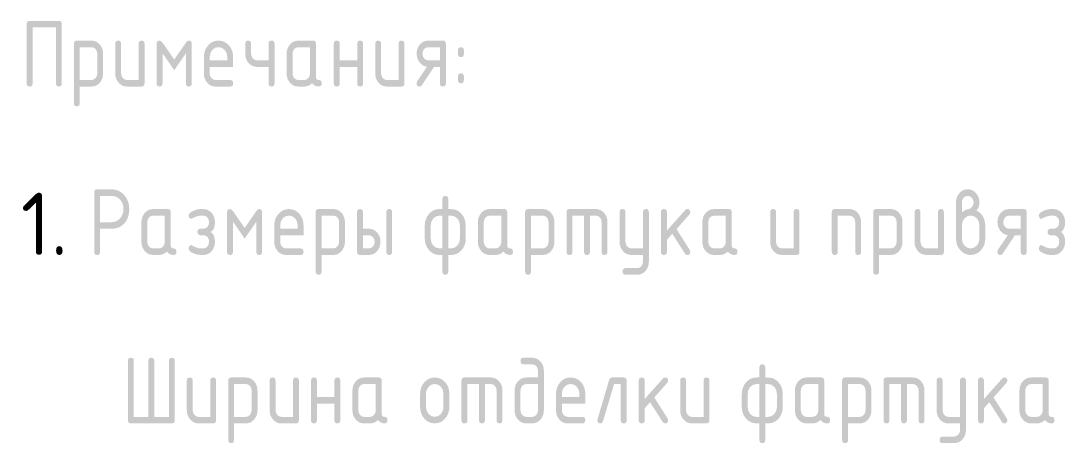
# Model space of a CAD drawing. Header units: millimetres. Extents: x -546 to 1681, y -650 to 1730.
# Drawn here: x 999.11 to 1047.25, y 217.72 to 237.19 of the extents above; entities that cross this region are included whole.
import ezdxf

# ---------------------------------------------------------------- set-up
doc = ezdxf.new("R2010")
doc.units = ezdxf.units.MM

msp = doc.modelspace()

# ---------------------------------------------------------------- hatches: boundary and pattern name
h = msp.add_hatch(color=7)
h.dxf.hatch_style = 2
h.paths.add_polyline_path([(999.515, 237.189), (1000.864, 237.189), (1000.921, 237.179), (1000.963, 237.151), (1000.987, 237.103), (1000.996, 237.037), (1000.996, 234.31), (1000.987, 234.244), (1000.963, 234.198), (1000.921, 234.171), (1000.864, 234.162), (1000.805, 234.171), (1000.762, 234.198), (1000.737, 234.244), (1000.728, 234.31), (1000.728, 236.884), (999.65, 236.884), (999.65, 234.31), (999.642, 234.244), (999.616, 234.198), (999.574, 234.171), (999.515, 234.162), (999.455, 234.171), (999.412, 234.198), (999.387, 234.244), (999.378, 234.31), (999.378, 237.037), (999.387, 237.103), (999.412, 237.151), (999.455, 237.179)])
h = msp.add_hatch(color=7)
h.paths.add_polyline_path([(1001.554, 236.13), (1001.563, 236.195), (1001.588, 236.241), (1001.631, 236.269), (1001.69, 236.279), (1002.365, 236.279), (1002.474, 236.268), (1002.574, 236.235), (1002.665, 236.18), (1002.746, 236.105), (1002.815, 236.011), (1002.865, 235.908), (1002.894, 235.796), (1002.904, 235.673), (1002.904, 234.767), (1002.894, 234.645), (1002.865, 234.532), (1002.815, 234.429), (1002.746, 234.336), (1002.665, 234.259), (1002.574, 234.204), (1002.474, 234.172), (1002.365, 234.162), (1001.826, 234.162), (1001.826, 233.4), (1001.818, 233.336), (1001.792, 233.289), (1001.75, 233.261), (1001.69, 233.252), (1001.631, 233.261), (1001.588, 233.289), (1001.563, 233.336), (1001.554, 233.4)])
h.paths.add_polyline_path([(1001.826, 235.974), (1001.826, 234.462), (1002.365, 234.462), (1002.468, 234.485), (1002.553, 234.552), (1002.613, 234.65), (1002.633, 234.767), (1002.633, 235.673), (1002.614, 235.791), (1002.557, 235.889), (1002.47, 235.954), (1002.365, 235.974)])
h = msp.add_hatch(color=7)
h.dxf.hatch_style = 2
h.paths.add_polyline_path([(1004.812, 236.13), (1004.812, 234.31), (1004.804, 234.244), (1004.778, 234.198), (1004.736, 234.171), (1004.676, 234.162), (1004.002, 234.162), (1003.893, 234.172), (1003.793, 234.204), (1003.702, 234.259), (1003.621, 234.336), (1003.552, 234.429), (1003.502, 234.531), (1003.472, 234.643), (1003.462, 234.767), (1003.462, 236.13), (1003.471, 236.195), (1003.496, 236.241), (1003.539, 236.269), (1003.598, 236.279), (1003.658, 236.269), (1003.7, 236.241), (1003.726, 236.195), (1003.734, 236.13), (1003.734, 234.767), (1003.754, 234.652), (1003.813, 234.552), (1003.9, 234.485), (1004.002, 234.462), (1004.541, 234.462), (1004.541, 236.13), (1004.549, 236.195), (1004.575, 236.241), (1004.617, 236.269), (1004.676, 236.279), (1004.736, 236.269), (1004.778, 236.241), (1004.804, 236.195)])
h = msp.add_hatch(color=7)
h.dxf.hatch_style = 2
h.paths.add_polyline_path([(1006.181, 234.916), (1005.642, 235.694), (1005.642, 234.31), (1005.634, 234.244), (1005.608, 234.198), (1005.566, 234.171), (1005.506, 234.162), (1005.447, 234.171), (1005.404, 234.198), (1005.379, 234.244), (1005.37, 234.31), (1005.37, 236.13), (1005.379, 236.195), (1005.404, 236.241), (1005.447, 236.269), (1005.506, 236.279), (1005.574, 236.256), (1005.642, 236.186), (1006.181, 235.407), (1006.72, 236.186), (1006.788, 236.256), (1006.856, 236.279), (1006.913, 236.269), (1006.954, 236.241), (1006.979, 236.195), (1006.988, 236.13), (1006.988, 234.31), (1006.979, 234.244), (1006.954, 234.198), (1006.913, 234.171), (1006.856, 234.162), (1006.796, 234.171), (1006.754, 234.198), (1006.729, 234.244), (1006.72, 234.31), (1006.72, 235.694)])
h = msp.add_hatch(color=7)
h.paths.add_polyline_path([(1008.221, 235.978), (1008.065, 235.946), (1007.935, 235.847), (1007.846, 235.7), (1007.818, 235.525), (1007.818, 235.372), (1008.625, 235.372), (1008.625, 235.525), (1008.596, 235.7), (1008.508, 235.847), (1008.377, 235.946)])
h.paths.add_polyline_path([(1007.818, 235.068), (1007.818, 234.767), (1007.838, 234.652), (1007.897, 234.552), (1007.984, 234.485), (1008.086, 234.462), (1008.76, 234.462), (1008.819, 234.453), (1008.862, 234.424), (1008.888, 234.377), (1008.896, 234.31), (1008.888, 234.244), (1008.862, 234.198), (1008.819, 234.171), (1008.76, 234.162), (1008.086, 234.162), (1007.977, 234.172), (1007.877, 234.204), (1007.786, 234.259), (1007.705, 234.336), (1007.635, 234.429), (1007.586, 234.531), (1007.556, 234.643), (1007.546, 234.767), (1007.546, 235.521), (1007.558, 235.673), (1007.595, 235.814), (1007.656, 235.942), (1007.743, 236.059), (1007.846, 236.155), (1007.961, 236.224), (1008.085, 236.265), (1008.221, 236.279), (1008.357, 236.265), (1008.482, 236.225), (1008.596, 236.157), (1008.7, 236.063), (1008.786, 235.946), (1008.847, 235.818), (1008.884, 235.678), (1008.896, 235.525), (1008.896, 235.068)])
h = msp.add_hatch(color=7)
h.dxf.hatch_style = 2
h.paths.add_polyline_path([(1010.804, 236.13), (1010.804, 234.31), (1010.796, 234.244), (1010.77, 234.198), (1010.727, 234.171), (1010.668, 234.162), (1010.609, 234.171), (1010.567, 234.198), (1010.541, 234.244), (1010.533, 234.31), (1010.533, 235.068), (1009.994, 235.068), (1009.887, 235.079), (1009.788, 235.112), (1009.696, 235.166), (1009.613, 235.241), (1009.543, 235.334), (1009.494, 235.436), (1009.464, 235.546), (1009.454, 235.665), (1009.454, 236.13), (1009.463, 236.195), (1009.488, 236.241), (1009.531, 236.269), (1009.59, 236.279), (1009.65, 236.269), (1009.692, 236.241), (1009.717, 236.195), (1009.726, 236.13), (1009.726, 235.677), (1009.746, 235.56), (1009.805, 235.462), (1009.892, 235.395), (1009.994, 235.372), (1010.533, 235.372), (1010.533, 236.13), (1010.541, 236.195), (1010.567, 236.241), (1010.609, 236.269), (1010.668, 236.279), (1010.727, 236.269), (1010.77, 236.241), (1010.796, 236.195)])
h = msp.add_hatch(color=7)
h.paths.add_polyline_path([(1012.441, 235.974), (1011.902, 235.974), (1011.797, 235.952), (1011.709, 235.889), (1011.653, 235.791), (1011.634, 235.673), (1011.634, 234.767), (1011.654, 234.652), (1011.713, 234.552), (1011.8, 234.485), (1011.902, 234.462), (1012.173, 234.462), (1012.276, 234.485), (1012.361, 234.552), (1012.421, 234.65), (1012.441, 234.767)])
h.paths.add_polyline_path([(1012.979, 234.31), (1012.971, 234.244), (1012.946, 234.198), (1012.905, 234.171), (1012.848, 234.162), (1012.756, 234.172), (1012.675, 234.201), (1012.602, 234.249), (1012.538, 234.319), (1012.459, 234.249), (1012.371, 234.201), (1012.276, 234.172), (1012.173, 234.162), (1011.902, 234.162), (1011.793, 234.172), (1011.693, 234.204), (1011.602, 234.259), (1011.521, 234.336), (1011.451, 234.429), (1011.402, 234.531), (1011.372, 234.643), (1011.362, 234.767), (1011.362, 235.673), (1011.372, 235.796), (1011.402, 235.908), (1011.451, 236.011), (1011.521, 236.105), (1011.602, 236.18), (1011.693, 236.235), (1011.793, 236.268), (1011.902, 236.279), (1012.576, 236.279), (1012.635, 236.269), (1012.678, 236.241), (1012.704, 236.195), (1012.712, 236.13), (1012.712, 234.615), (1012.72, 234.548), (1012.746, 234.501), (1012.788, 234.472), (1012.848, 234.462), (1012.905, 234.453), (1012.946, 234.424), (1012.971, 234.377)])
h = msp.add_hatch(color=7)
h.dxf.hatch_style = 2
h.paths.add_polyline_path([(1013.81, 235.068), (1013.81, 234.31), (1013.801, 234.244), (1013.776, 234.198), (1013.733, 234.171), (1013.674, 234.162), (1013.614, 234.171), (1013.572, 234.198), (1013.546, 234.244), (1013.538, 234.31), (1013.538, 236.13), (1013.546, 236.195), (1013.572, 236.241), (1013.614, 236.269), (1013.674, 236.279), (1013.733, 236.269), (1013.776, 236.241), (1013.801, 236.195), (1013.81, 236.13), (1013.81, 235.372), (1014.617, 235.372), (1014.617, 236.13), (1014.625, 236.195), (1014.65, 236.241), (1014.693, 236.269), (1014.752, 236.279), (1014.811, 236.269), (1014.854, 236.241), (1014.879, 236.195), (1014.888, 236.13), (1014.888, 234.31), (1014.879, 234.244), (1014.854, 234.198), (1014.811, 234.171), (1014.752, 234.162), (1014.693, 234.171), (1014.65, 234.198), (1014.625, 234.244), (1014.617, 234.31), (1014.617, 235.068)])
h = msp.add_hatch(color=7)
h.dxf.hatch_style = 2
h.paths.add_polyline_path([(1016.796, 236.13), (1016.796, 234.31), (1016.787, 234.244), (1016.762, 234.198), (1016.719, 234.171), (1016.66, 234.162), (1015.985, 234.162), (1015.877, 234.172), (1015.776, 234.204), (1015.686, 234.259), (1015.605, 234.336), (1015.535, 234.429), (1015.486, 234.531), (1015.456, 234.643), (1015.446, 234.767), (1015.446, 236.13), (1015.454, 236.195), (1015.48, 236.241), (1015.522, 236.269), (1015.582, 236.279), (1015.641, 236.269), (1015.684, 236.241), (1015.709, 236.195), (1015.718, 236.13), (1015.718, 234.767), (1015.737, 234.652), (1015.797, 234.552), (1015.884, 234.485), (1015.985, 234.462), (1016.525, 234.462), (1016.525, 236.13), (1016.533, 236.195), (1016.558, 236.241), (1016.601, 236.269), (1016.66, 236.279), (1016.719, 236.269), (1016.762, 236.241), (1016.787, 236.195)])
h = msp.add_hatch(color=7)
h.paths.add_polyline_path([(1017.833, 235.072), (1017.735, 235.096), (1017.644, 235.137), (1017.563, 235.195), (1017.49, 235.271), (1017.388, 235.457), (1017.354, 235.673), (1017.364, 235.796), (1017.394, 235.908), (1017.443, 236.011), (1017.513, 236.105), (1017.594, 236.18), (1017.684, 236.235), (1017.785, 236.268), (1017.893, 236.279), (1018.568, 236.279), (1018.627, 236.269), (1018.67, 236.241), (1018.695, 236.195), (1018.704, 236.13), (1018.704, 234.31), (1018.695, 234.244), (1018.67, 234.198), (1018.627, 234.171), (1018.568, 234.162), (1018.509, 234.171), (1018.466, 234.198), (1018.441, 234.244), (1018.433, 234.31), (1018.433, 235.068), (1018.161, 235.068), (1017.599, 234.222), (1017.55, 234.176), (1017.49, 234.162), (1017.43, 234.171), (1017.388, 234.198), (1017.362, 234.244), (1017.354, 234.31), (1017.38, 234.403)])
h.paths.add_polyline_path([(1017.626, 235.673), (1017.645, 235.557), (1017.705, 235.457), (1017.792, 235.391), (1017.893, 235.369), (1018.433, 235.369), (1018.433, 235.974), (1017.893, 235.974), (1017.789, 235.952), (1017.701, 235.889), (1017.645, 235.791)])
h = msp.add_hatch(color=7)
h.paths.add_polyline_path([(1019.262, 234.615), (1019.27, 234.682), (1019.296, 234.729), (1019.338, 234.758), (1019.398, 234.767), (1019.457, 234.758), (1019.5, 234.729), (1019.525, 234.682), (1019.534, 234.615), (1019.534, 234.462), (1019.525, 234.396), (1019.5, 234.348), (1019.457, 234.32), (1019.398, 234.31), (1019.338, 234.32), (1019.296, 234.348), (1019.27, 234.396), (1019.262, 234.462)])
h.paths.add_polyline_path([(1019.262, 235.826), (1019.27, 235.89), (1019.296, 235.936), (1019.338, 235.964), (1019.398, 235.974), (1019.457, 235.964), (1019.5, 235.936), (1019.525, 235.89), (1019.534, 235.826), (1019.534, 235.673), (1019.525, 235.607), (1019.5, 235.559), (1019.457, 235.53), (1019.398, 235.521), (1019.338, 235.53), (1019.296, 235.559), (1019.27, 235.607), (1019.262, 235.673)])
h = msp.add_hatch(color=7)
h.paths.add_polyline_path([(1002.628, 229.424), (1003.303, 229.424), (1003.464, 229.407), (1003.613, 229.357), (1003.751, 229.274), (1003.876, 229.157), (1003.978, 229.019), (1004.051, 228.866), (1004.095, 228.697), (1004.109, 228.514), (1004.095, 228.323), (1004.053, 228.149), (1003.984, 227.994), (1003.887, 227.858), (1003.766, 227.747), (1003.628, 227.667), (1003.473, 227.62), (1003.303, 227.604), (1002.764, 227.604), (1002.764, 226.546), (1002.755, 226.479), (1002.73, 226.433), (1002.687, 226.406), (1002.628, 226.397), (1002.569, 226.406), (1002.526, 226.433), (1002.5, 226.479), (1002.492, 226.546), (1002.492, 229.272), (1002.5, 229.338), (1002.526, 229.386), (1002.569, 229.415)])
h.paths.add_polyline_path([(1002.764, 229.119), (1002.764, 227.909), (1003.303, 227.909), (1003.412, 227.92), (1003.512, 227.953), (1003.602, 228.009), (1003.684, 228.086), (1003.753, 228.178), (1003.802, 228.28), (1003.832, 228.392), (1003.842, 228.514), (1003.832, 228.636), (1003.802, 228.749), (1003.753, 228.852), (1003.684, 228.946), (1003.602, 229.021), (1003.512, 229.075), (1003.412, 229.108), (1003.303, 229.119)])
h = msp.add_hatch(color=7)
h.paths.add_polyline_path([(1042.494, 228.366), (1042.657, 228.476), (1042.807, 228.514), (1042.888, 228.541), (1042.961, 228.62), (1043.016, 228.719), (1043.033, 228.819), (1043.013, 228.936), (1042.954, 229.035), (1042.866, 229.099), (1042.762, 229.119), (1042.657, 229.098), (1042.569, 229.035), (1042.513, 228.936), (1042.494, 228.819)])
h.paths.add_polyline_path([(1043.165, 228.454), (1043.332, 228.34), (1043.463, 228.176), (1043.544, 227.976), (1043.572, 227.76), (1043.572, 227.151), (1043.559, 227), (1043.521, 226.86), (1043.459, 226.732), (1043.373, 226.617), (1043.27, 226.521), (1043.156, 226.452), (1043.031, 226.411), (1042.897, 226.397), (1042.762, 226.411), (1042.637, 226.452), (1042.522, 226.521), (1042.419, 226.617), (1042.332, 226.734), (1042.271, 226.862), (1042.234, 227.001), (1042.222, 227.151), (1042.222, 228.819), (1042.232, 228.941), (1042.262, 229.054), (1042.311, 229.157), (1042.381, 229.25), (1042.464, 229.326), (1042.554, 229.38), (1042.653, 229.413), (1042.762, 229.424), (1042.87, 229.413), (1042.971, 229.38), (1043.063, 229.324), (1043.146, 229.247), (1043.213, 229.155), (1043.262, 229.053), (1043.291, 228.941), (1043.301, 228.819), (1043.292, 228.71), (1043.267, 228.613), (1043.224, 228.528)])
h.paths.add_polyline_path([(1043.301, 227.155), (1043.301, 227.76), (1043.272, 227.934), (1043.184, 228.082), (1043.053, 228.181), (1042.897, 228.214), (1042.741, 228.181), (1042.611, 228.082), (1042.523, 227.934), (1042.494, 227.76), (1042.494, 227.155), (1042.523, 226.978), (1042.611, 226.833), (1042.741, 226.732), (1042.897, 226.698), (1043.053, 226.732), (1043.184, 226.833), (1043.272, 226.98)])
h = msp.add_hatch(color=7)
h.paths.add_polyline_path([(1018.544, 226.698), (1018.544, 228.209), (1018.409, 228.209), (1018.253, 228.177), (1018.122, 228.078), (1018.034, 227.932), (1018.005, 227.756), (1018.005, 227.151), (1018.034, 226.977), (1018.122, 226.829), (1018.253, 226.732), (1018.409, 226.698)])
h.paths.add_polyline_path([(1018.544, 226.397), (1018.409, 226.397), (1018.273, 226.411), (1018.148, 226.452), (1018.034, 226.521), (1017.93, 226.617), (1017.844, 226.734), (1017.782, 226.862), (1017.745, 227.001), (1017.733, 227.151), (1017.733, 227.756), (1017.745, 227.909), (1017.782, 228.049), (1017.844, 228.177), (1017.93, 228.294), (1018.034, 228.391), (1018.148, 228.459), (1018.273, 228.5), (1018.409, 228.514), (1018.544, 228.514), (1018.544, 228.971), (1018.553, 229.035), (1018.578, 229.082), (1018.619, 229.11), (1018.676, 229.119), (1018.736, 229.11), (1018.778, 229.082), (1018.804, 229.035), (1018.812, 228.971), (1018.812, 228.514), (1018.941, 228.511), (1019.049, 228.501), (1019.138, 228.484), (1019.207, 228.459), (1019.38, 228.345), (1019.509, 228.179), (1019.594, 227.979), (1019.622, 227.756), (1019.622, 227.151), (1019.61, 227.001), (1019.572, 226.862), (1019.511, 226.734), (1019.427, 226.617), (1019.322, 226.521), (1019.208, 226.452), (1019.083, 226.411), (1018.947, 226.397), (1018.812, 226.397), (1018.812, 225.636), (1018.804, 225.571), (1018.778, 225.525), (1018.736, 225.497), (1018.676, 225.487), (1018.619, 225.497), (1018.578, 225.525), (1018.553, 225.571), (1018.544, 225.636)])
h.paths.add_polyline_path([(1018.812, 226.698), (1018.947, 226.698), (1019.103, 226.732), (1019.234, 226.833), (1019.322, 226.979), (1019.351, 227.151), (1019.351, 227.756), (1019.322, 227.932), (1019.234, 228.078), (1019.103, 228.177), (1018.947, 228.209), (1018.812, 228.209)])
h = msp.add_hatch(color=7)
h.paths.add_polyline_path([(1005.747, 228.209), (1005.208, 228.209), (1005.103, 228.187), (1005.015, 228.124), (1004.959, 228.026), (1004.94, 227.909), (1004.94, 227.003), (1004.96, 226.887), (1005.019, 226.787), (1005.106, 226.72), (1005.208, 226.698), (1005.479, 226.698), (1005.582, 226.72), (1005.667, 226.787), (1005.727, 226.885), (1005.747, 227.003)])
h.paths.add_polyline_path([(1006.285, 226.546), (1006.277, 226.479), (1006.252, 226.433), (1006.211, 226.406), (1006.154, 226.397), (1006.063, 226.407), (1005.981, 226.436), (1005.908, 226.485), (1005.844, 226.554), (1005.765, 226.485), (1005.677, 226.436), (1005.582, 226.407), (1005.479, 226.397), (1005.208, 226.397), (1005.099, 226.408), (1004.999, 226.44), (1004.908, 226.494), (1004.827, 226.571), (1004.757, 226.664), (1004.708, 226.766), (1004.678, 226.879), (1004.668, 227.003), (1004.668, 227.909), (1004.678, 228.031), (1004.708, 228.144), (1004.757, 228.247), (1004.827, 228.34), (1004.908, 228.416), (1004.999, 228.47), (1005.099, 228.503), (1005.208, 228.514), (1005.882, 228.514), (1005.942, 228.505), (1005.984, 228.476), (1006.01, 228.43), (1006.018, 228.366), (1006.018, 226.85), (1006.027, 226.784), (1006.052, 226.736), (1006.094, 226.707), (1006.154, 226.698), (1006.211, 226.688), (1006.252, 226.66), (1006.277, 226.612)])
h = msp.add_hatch(color=7)
h.dxf.hatch_style = 2
h.paths.add_polyline_path([(1007.787, 227.003), (1007.77, 227.129), (1007.715, 227.223), (1007.648, 227.277), (1007.557, 227.304), (1007.384, 227.304), (1007.328, 227.319), (1007.29, 227.35), (1007.259, 227.398), (1007.248, 227.456), (1007.259, 227.517), (1007.29, 227.566), (1007.343, 227.6), (1007.421, 227.612), (1007.463, 227.612), (1007.508, 227.608), (1007.627, 227.63), (1007.715, 227.697), (1007.77, 227.792), (1007.787, 227.909), (1007.769, 228.026), (1007.712, 228.124), (1007.624, 228.189), (1007.52, 228.209), (1007.384, 228.209), (1007.259, 228.19), (1007.108, 228.133), (1007.037, 228.1), (1006.985, 228.076), (1006.955, 228.062), (1006.909, 228.07), (1006.875, 228.112), (1006.844, 228.217), (1006.858, 228.276), (1006.901, 228.332), (1006.97, 228.384), (1007.067, 228.434), (1007.237, 228.494), (1007.384, 228.514), (1007.52, 228.514), (1007.628, 228.503), (1007.729, 228.47), (1007.821, 228.416), (1007.904, 228.34), (1007.971, 228.247), (1008.019, 228.144), (1008.048, 228.031), (1008.058, 227.909), (1008.047, 227.761), (1008.013, 227.636), (1007.955, 227.534), (1007.874, 227.456), (1007.955, 227.377), (1008.013, 227.275), (1008.047, 227.15), (1008.058, 227.003), (1008.048, 226.88), (1008.019, 226.768), (1007.971, 226.665), (1007.904, 226.571), (1007.821, 226.494), (1007.729, 226.44), (1007.628, 226.408), (1007.52, 226.397), (1007.384, 226.397), (1007.234, 226.416), (1007.063, 226.473), (1006.967, 226.523), (1006.899, 226.576), (1006.858, 226.633), (1006.844, 226.694), (1006.875, 226.8), (1006.91, 226.84), (1006.95, 226.854), (1006.962, 226.85), (1006.993, 226.835), (1007.043, 226.812), (1007.113, 226.778), (1007.26, 226.717), (1007.384, 226.698), (1007.52, 226.698), (1007.624, 226.72), (1007.712, 226.787), (1007.768, 226.885)])
h = msp.add_hatch(color=7)
h.dxf.hatch_style = 2
h.paths.add_polyline_path([(1009.428, 227.151), (1008.889, 227.93), (1008.889, 226.546), (1008.88, 226.479), (1008.855, 226.433), (1008.812, 226.406), (1008.753, 226.397), (1008.694, 226.406), (1008.651, 226.433), (1008.625, 226.479), (1008.617, 226.546), (1008.617, 228.366), (1008.625, 228.43), (1008.651, 228.476), (1008.694, 228.505), (1008.753, 228.514), (1008.821, 228.491), (1008.889, 228.421), (1009.428, 227.642), (1009.967, 228.421), (1010.035, 228.491), (1010.103, 228.514), (1010.16, 228.505), (1010.201, 228.476), (1010.226, 228.43), (1010.234, 228.366), (1010.234, 226.546), (1010.226, 226.479), (1010.201, 226.433), (1010.16, 226.406), (1010.103, 226.397), (1010.043, 226.406), (1010.001, 226.433), (1009.975, 226.479), (1009.967, 226.546), (1009.967, 227.93)])
h = msp.add_hatch(color=7)
h.paths.add_polyline_path([(1011.468, 228.214), (1011.313, 228.181), (1011.182, 228.082), (1011.094, 227.936), (1011.065, 227.76), (1011.065, 227.608), (1011.872, 227.608), (1011.872, 227.76), (1011.843, 227.936), (1011.755, 228.082), (1011.624, 228.181)])
h.paths.add_polyline_path([(1011.065, 227.304), (1011.065, 227.003), (1011.085, 226.887), (1011.144, 226.787), (1011.231, 226.72), (1011.333, 226.698), (1012.007, 226.698), (1012.067, 226.688), (1012.109, 226.66), (1012.135, 226.612), (1012.143, 226.546), (1012.135, 226.479), (1012.109, 226.433), (1012.067, 226.406), (1012.007, 226.397), (1011.333, 226.397), (1011.224, 226.408), (1011.124, 226.44), (1011.033, 226.494), (1010.952, 226.571), (1010.882, 226.664), (1010.833, 226.766), (1010.803, 226.879), (1010.793, 227.003), (1010.793, 227.756), (1010.805, 227.909), (1010.842, 228.049), (1010.903, 228.177), (1010.99, 228.294), (1011.094, 228.391), (1011.208, 228.459), (1011.333, 228.5), (1011.468, 228.514), (1011.604, 228.5), (1011.729, 228.46), (1011.843, 228.392), (1011.947, 228.298), (1012.033, 228.181), (1012.095, 228.053), (1012.131, 227.913), (1012.143, 227.76), (1012.143, 227.304)])
h = msp.add_hatch(color=7)
h.paths.add_polyline_path([(1012.702, 228.366), (1012.71, 228.43), (1012.736, 228.476), (1012.778, 228.505), (1012.838, 228.514), (1013.512, 228.514), (1013.621, 228.503), (1013.721, 228.47), (1013.812, 228.416), (1013.893, 228.34), (1013.962, 228.247), (1014.012, 228.144), (1014.042, 228.031), (1014.052, 227.909), (1014.052, 227.003), (1014.042, 226.88), (1014.012, 226.768), (1013.962, 226.665), (1013.893, 226.571), (1013.812, 226.494), (1013.721, 226.44), (1013.621, 226.408), (1013.512, 226.397), (1012.973, 226.397), (1012.973, 225.636), (1012.965, 225.571), (1012.939, 225.525), (1012.897, 225.497), (1012.838, 225.487), (1012.778, 225.497), (1012.736, 225.525), (1012.71, 225.571), (1012.702, 225.636)])
h.paths.add_polyline_path([(1012.973, 228.209), (1012.973, 226.698), (1013.512, 226.698), (1013.615, 226.72), (1013.7, 226.787), (1013.76, 226.885), (1013.78, 227.003), (1013.78, 227.909), (1013.761, 228.026), (1013.705, 228.124), (1013.617, 228.189), (1013.512, 228.209)])
h = msp.add_hatch(color=7)
h.paths.add_polyline_path([(1015.689, 227.003), (1015.679, 226.88), (1015.65, 226.768), (1015.601, 226.665), (1015.534, 226.571), (1015.451, 226.494), (1015.359, 226.44), (1015.258, 226.408), (1015.15, 226.397), (1014.746, 226.397), (1014.687, 226.406), (1014.644, 226.433), (1014.618, 226.479), (1014.61, 226.546), (1014.61, 228.366), (1014.618, 228.43), (1014.644, 228.476), (1014.687, 228.505), (1014.746, 228.514), (1014.805, 228.505), (1014.848, 228.476), (1014.873, 228.43), (1014.882, 228.366), (1014.882, 227.608), (1015.15, 227.608), (1015.258, 227.597), (1015.359, 227.564), (1015.451, 227.51), (1015.534, 227.435), (1015.601, 227.341), (1015.65, 227.238), (1015.679, 227.125)])
h.paths.add_polyline_path([(1015.421, 227.003), (1015.401, 227.12), (1015.341, 227.219), (1015.254, 227.282), (1015.15, 227.304), (1014.882, 227.304), (1014.882, 226.698), (1015.15, 226.698), (1015.254, 226.72), (1015.341, 226.787), (1015.401, 226.885)])
h.paths.add_polyline_path([(1015.96, 228.366), (1015.968, 228.43), (1015.994, 228.476), (1016.036, 228.505), (1016.096, 228.514), (1016.153, 228.505), (1016.194, 228.476), (1016.219, 228.43), (1016.227, 228.366), (1016.227, 226.546), (1016.219, 226.479), (1016.194, 226.433), (1016.153, 226.406), (1016.096, 226.397), (1016.036, 226.406), (1015.994, 226.433), (1015.968, 226.479), (1015.96, 226.546)])
h = msp.add_hatch(color=7)
h.paths.add_polyline_path([(1021.26, 228.209), (1020.721, 228.209), (1020.616, 228.187), (1020.528, 228.124), (1020.472, 228.026), (1020.453, 227.909), (1020.453, 227.003), (1020.473, 226.887), (1020.532, 226.787), (1020.619, 226.72), (1020.721, 226.698), (1020.992, 226.698), (1021.095, 226.72), (1021.18, 226.787), (1021.24, 226.885), (1021.26, 227.003)])
h.paths.add_polyline_path([(1021.798, 226.546), (1021.79, 226.479), (1021.765, 226.433), (1021.724, 226.406), (1021.667, 226.397), (1021.575, 226.407), (1021.494, 226.436), (1021.421, 226.485), (1021.357, 226.554), (1021.278, 226.485), (1021.19, 226.436), (1021.095, 226.407), (1020.992, 226.397), (1020.721, 226.397), (1020.612, 226.408), (1020.512, 226.44), (1020.421, 226.494), (1020.34, 226.571), (1020.27, 226.664), (1020.221, 226.766), (1020.191, 226.879), (1020.181, 227.003), (1020.181, 227.909), (1020.191, 228.031), (1020.221, 228.144), (1020.27, 228.247), (1020.34, 228.34), (1020.421, 228.416), (1020.512, 228.47), (1020.612, 228.503), (1020.721, 228.514), (1021.395, 228.514), (1021.454, 228.505), (1021.497, 228.476), (1021.522, 228.43), (1021.531, 228.366), (1021.531, 226.85), (1021.539, 226.784), (1021.565, 226.736), (1021.607, 226.707), (1021.667, 226.698), (1021.724, 226.688), (1021.765, 226.66), (1021.79, 226.612)])
h = msp.add_hatch(color=7)
h.paths.add_polyline_path([(1022.357, 228.366), (1022.366, 228.43), (1022.391, 228.476), (1022.434, 228.505), (1022.493, 228.514), (1023.168, 228.514), (1023.277, 228.503), (1023.377, 228.47), (1023.468, 228.416), (1023.549, 228.34), (1023.618, 228.247), (1023.668, 228.144), (1023.697, 228.031), (1023.707, 227.909), (1023.707, 227.003), (1023.697, 226.88), (1023.668, 226.768), (1023.618, 226.665), (1023.549, 226.571), (1023.468, 226.494), (1023.377, 226.44), (1023.277, 226.408), (1023.168, 226.397), (1022.629, 226.397), (1022.629, 225.636), (1022.62, 225.571), (1022.595, 225.525), (1022.553, 225.497), (1022.493, 225.487), (1022.434, 225.497), (1022.391, 225.525), (1022.366, 225.571), (1022.357, 225.636)])
h.paths.add_polyline_path([(1022.629, 228.209), (1022.629, 226.698), (1023.168, 226.698), (1023.271, 226.72), (1023.356, 226.787), (1023.416, 226.885), (1023.436, 227.003), (1023.436, 227.909), (1023.417, 228.026), (1023.36, 228.124), (1023.273, 228.189), (1023.168, 228.209)])
h = msp.add_hatch(color=7)
h.dxf.hatch_style = 2
h.paths.add_polyline_path([(1024.402, 228.514), (1025.616, 228.514), (1025.724, 228.503), (1025.823, 228.47), (1025.913, 228.416), (1025.996, 228.34), (1026.065, 228.247), (1026.115, 228.144), (1026.145, 228.031), (1026.155, 227.909), (1026.155, 226.546), (1026.146, 226.479), (1026.121, 226.433), (1026.078, 226.406), (1026.018, 226.397), (1025.959, 226.406), (1025.917, 226.433), (1025.891, 226.479), (1025.883, 226.546), (1025.883, 227.909), (1025.864, 228.026), (1025.807, 228.124), (1025.72, 228.189), (1025.616, 228.209), (1025.344, 228.209), (1025.344, 226.546), (1025.336, 226.479), (1025.31, 226.433), (1025.268, 226.406), (1025.208, 226.397), (1025.151, 226.406), (1025.11, 226.433), (1025.085, 226.479), (1025.076, 226.546), (1025.076, 228.209), (1024.537, 228.209), (1024.537, 226.546), (1024.529, 226.479), (1024.503, 226.433), (1024.461, 226.406), (1024.402, 226.397), (1024.342, 226.406), (1024.3, 226.433), (1024.274, 226.479), (1024.266, 226.546), (1024.266, 228.366), (1024.274, 228.43), (1024.3, 228.476), (1024.342, 228.505)])
h = msp.add_hatch(color=7)
h.dxf.hatch_style = 2
h.paths.add_polyline_path([(1027.792, 226.088), (1027.792, 226.397), (1027.253, 226.397), (1027.144, 226.408), (1027.044, 226.44), (1026.953, 226.494), (1026.872, 226.571), (1026.803, 226.665), (1026.753, 226.768), (1026.723, 226.88), (1026.713, 227.003), (1026.713, 228.366), (1026.722, 228.43), (1026.747, 228.476), (1026.79, 228.505), (1026.85, 228.514), (1026.909, 228.505), (1026.951, 228.476), (1026.977, 228.43), (1026.985, 228.366), (1026.985, 227.003), (1027.005, 226.887), (1027.064, 226.787), (1027.152, 226.72), (1027.253, 226.698), (1027.792, 226.698), (1027.792, 228.366), (1027.801, 228.43), (1027.826, 228.476), (1027.868, 228.505), (1027.927, 228.514), (1027.987, 228.505), (1028.029, 228.476), (1028.055, 228.43), (1028.063, 228.366), (1028.063, 226.093), (1028.053, 225.97), (1028.024, 225.858), (1027.976, 225.755), (1027.909, 225.661), (1027.827, 225.585), (1027.736, 225.531), (1027.637, 225.498), (1027.528, 225.487), (1026.985, 225.487), (1026.926, 225.497), (1026.883, 225.525), (1026.858, 225.573), (1026.85, 225.639), (1026.859, 225.694), (1026.891, 225.745), (1026.934, 225.78), (1026.985, 225.792), (1027.524, 225.792), (1027.629, 225.812), (1027.717, 225.876), (1027.773, 225.971)])
h = msp.add_hatch(color=7)
h.dxf.hatch_style = 2
h.paths.add_polyline_path([(1028.894, 227.519), (1029.742, 228.472), (1029.783, 228.504), (1029.836, 228.514), (1029.895, 228.505), (1029.938, 228.476), (1029.963, 228.43), (1029.972, 228.366), (1029.961, 228.308), (1029.93, 228.26), (1029.338, 227.591), (1029.945, 226.634), (1029.972, 226.546), (1029.963, 226.479), (1029.938, 226.433), (1029.895, 226.406), (1029.836, 226.397), (1029.771, 226.413), (1029.723, 226.461), (1029.142, 227.375), (1028.894, 227.092), (1028.894, 226.546), (1028.885, 226.479), (1028.86, 226.433), (1028.817, 226.406), (1028.758, 226.397), (1028.698, 226.406), (1028.656, 226.433), (1028.63, 226.479), (1028.622, 226.546), (1028.622, 228.366), (1028.63, 228.43), (1028.656, 228.476), (1028.698, 228.505), (1028.758, 228.514), (1028.817, 228.505), (1028.86, 228.476), (1028.885, 228.43), (1028.894, 228.366)])
h = msp.add_hatch(color=7)
h.paths.add_polyline_path([(1031.609, 228.209), (1031.07, 228.209), (1030.965, 228.187), (1030.877, 228.124), (1030.821, 228.026), (1030.802, 227.909), (1030.802, 227.003), (1030.822, 226.887), (1030.881, 226.787), (1030.968, 226.72), (1031.07, 226.698), (1031.341, 226.698), (1031.444, 226.72), (1031.529, 226.787), (1031.589, 226.885), (1031.609, 227.003)])
h.paths.add_polyline_path([(1032.147, 226.546), (1032.139, 226.479), (1032.114, 226.433), (1032.073, 226.406), (1032.016, 226.397), (1031.925, 226.407), (1031.843, 226.436), (1031.77, 226.485), (1031.706, 226.554), (1031.627, 226.485), (1031.539, 226.436), (1031.444, 226.407), (1031.341, 226.397), (1031.07, 226.397), (1030.961, 226.408), (1030.861, 226.44), (1030.77, 226.494), (1030.689, 226.571), (1030.619, 226.664), (1030.57, 226.766), (1030.54, 226.879), (1030.53, 227.003), (1030.53, 227.909), (1030.54, 228.031), (1030.57, 228.144), (1030.619, 228.247), (1030.689, 228.34), (1030.77, 228.416), (1030.861, 228.47), (1030.961, 228.503), (1031.07, 228.514), (1031.744, 228.514), (1031.804, 228.505), (1031.846, 228.476), (1031.872, 228.43), (1031.88, 228.366), (1031.88, 226.85), (1031.889, 226.784), (1031.914, 226.736), (1031.956, 226.707), (1032.016, 226.698), (1032.073, 226.688), (1032.114, 226.66), (1032.139, 226.612)])
h = msp.add_hatch(color=7)
h.dxf.hatch_style = 2
h.paths.add_polyline_path([(1035.006, 228.366), (1035.006, 226.546), (1034.997, 226.479), (1034.972, 226.433), (1034.929, 226.406), (1034.87, 226.397), (1034.196, 226.397), (1034.087, 226.408), (1033.987, 226.44), (1033.896, 226.494), (1033.815, 226.571), (1033.745, 226.664), (1033.696, 226.766), (1033.666, 226.879), (1033.656, 227.003), (1033.656, 228.366), (1033.664, 228.43), (1033.69, 228.476), (1033.732, 228.505), (1033.792, 228.514), (1033.851, 228.505), (1033.894, 228.476), (1033.919, 228.43), (1033.928, 228.366), (1033.928, 227.003), (1033.948, 226.887), (1034.007, 226.787), (1034.094, 226.72), (1034.196, 226.698), (1034.735, 226.698), (1034.735, 228.366), (1034.743, 228.43), (1034.768, 228.476), (1034.811, 228.505), (1034.87, 228.514), (1034.929, 228.505), (1034.972, 228.476), (1034.997, 228.43)])
h = msp.add_hatch(color=7)
h.dxf.hatch_style = 2
h.paths.add_polyline_path([(1036.497, 226.546), (1036.497, 228.366), (1036.505, 228.43), (1036.531, 228.476), (1036.573, 228.505), (1036.633, 228.514), (1037.308, 228.514), (1037.414, 228.503), (1037.514, 228.47), (1037.605, 228.416), (1037.689, 228.34), (1037.758, 228.247), (1037.807, 228.144), (1037.837, 228.031), (1037.847, 227.909), (1037.847, 226.546), (1037.838, 226.479), (1037.813, 226.433), (1037.77, 226.406), (1037.711, 226.397), (1037.652, 226.406), (1037.609, 226.433), (1037.584, 226.479), (1037.576, 226.546), (1037.576, 227.909), (1037.556, 228.026), (1037.5, 228.124), (1037.412, 228.189), (1037.308, 228.209), (1036.769, 228.209), (1036.769, 226.546), (1036.76, 226.479), (1036.735, 226.433), (1036.692, 226.406), (1036.633, 226.397), (1036.573, 226.406), (1036.531, 226.433), (1036.505, 226.479)])
h = msp.add_hatch(color=7)
h.paths.add_polyline_path([(1038.405, 228.366), (1038.414, 228.43), (1038.439, 228.476), (1038.482, 228.505), (1038.541, 228.514), (1039.216, 228.514), (1039.325, 228.503), (1039.425, 228.47), (1039.516, 228.416), (1039.597, 228.34), (1039.666, 228.247), (1039.716, 228.144), (1039.745, 228.031), (1039.755, 227.909), (1039.755, 227.003), (1039.745, 226.88), (1039.716, 226.768), (1039.666, 226.665), (1039.597, 226.571), (1039.516, 226.494), (1039.425, 226.44), (1039.325, 226.408), (1039.216, 226.397), (1038.677, 226.397), (1038.677, 225.636), (1038.669, 225.571), (1038.643, 225.525), (1038.601, 225.497), (1038.541, 225.487), (1038.482, 225.497), (1038.439, 225.525), (1038.414, 225.571), (1038.405, 225.636)])
h.paths.add_polyline_path([(1038.677, 228.209), (1038.677, 226.698), (1039.216, 226.698), (1039.319, 226.72), (1039.404, 226.787), (1039.464, 226.885), (1039.484, 227.003), (1039.484, 227.909), (1039.465, 228.026), (1039.409, 228.124), (1039.321, 228.189), (1039.216, 228.209)])
h = msp.add_hatch(color=7)
h.dxf.hatch_style = 2
h.paths.add_polyline_path([(1041.664, 228.366), (1041.664, 226.546), (1041.655, 226.479), (1041.63, 226.433), (1041.587, 226.406), (1041.527, 226.397), (1040.853, 226.397), (1040.744, 226.408), (1040.644, 226.44), (1040.554, 226.494), (1040.472, 226.571), (1040.403, 226.664), (1040.353, 226.766), (1040.324, 226.879), (1040.314, 227.003), (1040.314, 228.366), (1040.322, 228.43), (1040.348, 228.476), (1040.39, 228.505), (1040.45, 228.514), (1040.509, 228.505), (1040.552, 228.476), (1040.577, 228.43), (1040.585, 228.366), (1040.585, 227.003), (1040.605, 226.887), (1040.665, 226.787), (1040.752, 226.72), (1040.853, 226.698), (1041.392, 226.698), (1041.392, 228.366), (1041.401, 228.43), (1041.426, 228.476), (1041.468, 228.505), (1041.527, 228.514), (1041.587, 228.505), (1041.63, 228.476), (1041.655, 228.43)])
h = msp.add_hatch(color=7)
h.paths.add_polyline_path([(1044.61, 227.307), (1044.511, 227.332), (1044.421, 227.372), (1044.339, 227.43), (1044.267, 227.506), (1044.164, 227.692), (1044.131, 227.909), (1044.14, 228.031), (1044.17, 228.144), (1044.22, 228.247), (1044.289, 228.34), (1044.37, 228.416), (1044.461, 228.47), (1044.561, 228.503), (1044.67, 228.514), (1045.344, 228.514), (1045.404, 228.505), (1045.446, 228.476), (1045.472, 228.43), (1045.48, 228.366), (1045.48, 226.546), (1045.472, 226.479), (1045.446, 226.433), (1045.404, 226.406), (1045.344, 226.397), (1045.285, 226.406), (1045.243, 226.433), (1045.218, 226.479), (1045.209, 226.546), (1045.209, 227.304), (1044.938, 227.304), (1044.376, 226.457), (1044.327, 226.411), (1044.267, 226.397), (1044.207, 226.406), (1044.164, 226.433), (1044.139, 226.479), (1044.131, 226.546), (1044.157, 226.639)])
h.paths.add_polyline_path([(1044.402, 227.909), (1044.422, 227.793), (1044.482, 227.693), (1044.569, 227.626), (1044.67, 227.604), (1045.209, 227.604), (1045.209, 228.209), (1044.67, 228.209), (1044.565, 228.187), (1044.478, 228.124), (1044.422, 228.026)])
h = msp.add_hatch(color=7)
h.dxf.hatch_style = 2
h.paths.add_polyline_path([(1046.982, 227.003), (1046.964, 227.129), (1046.91, 227.223), (1046.842, 227.277), (1046.752, 227.304), (1046.579, 227.304), (1046.523, 227.319), (1046.484, 227.35), (1046.453, 227.398), (1046.442, 227.456), (1046.453, 227.517), (1046.484, 227.566), (1046.537, 227.6), (1046.616, 227.612), (1046.657, 227.612), (1046.703, 227.608), (1046.822, 227.63), (1046.91, 227.697), (1046.964, 227.792), (1046.982, 227.909), (1046.964, 228.026), (1046.907, 228.124), (1046.819, 228.189), (1046.714, 228.209), (1046.579, 228.209), (1046.454, 228.19), (1046.303, 228.133), (1046.231, 228.1), (1046.18, 228.076), (1046.149, 228.062), (1046.104, 228.07), (1046.07, 228.112), (1046.039, 228.217), (1046.053, 228.276), (1046.095, 228.332), (1046.165, 228.384), (1046.262, 228.434), (1046.431, 228.494), (1046.579, 228.514), (1046.714, 228.514), (1046.823, 228.503), (1046.923, 228.47), (1047.015, 228.416), (1047.098, 228.34), (1047.166, 228.247), (1047.214, 228.144), (1047.243, 228.031), (1047.253, 227.909), (1047.241, 227.761), (1047.207, 227.636), (1047.15, 227.534), (1047.069, 227.456), (1047.15, 227.377), (1047.207, 227.275), (1047.241, 227.15), (1047.253, 227.003), (1047.243, 226.88), (1047.214, 226.768), (1047.166, 226.665), (1047.098, 226.571), (1047.015, 226.494), (1046.923, 226.44), (1046.823, 226.408), (1046.714, 226.397), (1046.579, 226.397), (1046.428, 226.416), (1046.258, 226.473), (1046.161, 226.523), (1046.093, 226.576), (1046.052, 226.633), (1046.039, 226.694), (1046.07, 226.8), (1046.104, 226.84), (1046.145, 226.854), (1046.157, 226.85), (1046.188, 226.835), (1046.238, 226.812), (1046.307, 226.778), (1046.454, 226.717), (1046.579, 226.698), (1046.714, 226.698), (1046.819, 226.72), (1046.907, 226.787), (1046.962, 226.885)])
h = msp.add_hatch(color=7)
h.dxf.hatch_style = 2
h.paths.add_polyline_path([(1005.26, 218.933), (1005.935, 218.933), (1005.935, 221.507), (1005.943, 221.574), (1005.969, 221.621), (1006.011, 221.65), (1006.07, 221.659), (1006.127, 221.65), (1006.169, 221.621), (1006.194, 221.574), (1006.202, 221.507), (1006.202, 218.781), (1006.194, 218.715), (1006.169, 218.669), (1006.127, 218.642), (1006.07, 218.633), (1004.182, 218.633), (1004.122, 218.642), (1004.08, 218.669), (1004.054, 218.715), (1004.046, 218.781), (1004.046, 221.507), (1004.054, 221.574), (1004.08, 221.621), (1004.122, 221.65), (1004.182, 221.659), (1004.241, 221.65), (1004.284, 221.621), (1004.309, 221.574), (1004.318, 221.507), (1004.318, 218.933), (1004.988, 218.933), (1004.988, 221.507), (1004.997, 221.574), (1005.022, 221.621), (1005.065, 221.65), (1005.124, 221.659), (1005.184, 221.65), (1005.226, 221.621), (1005.251, 221.574), (1005.26, 221.507)])
h = msp.add_hatch(color=7)
h.paths.add_polyline_path([(1023.222, 221.054), (1023.222, 219.238), (1023.212, 219.116), (1023.182, 219.003), (1023.133, 218.9), (1023.064, 218.806), (1022.98, 218.729), (1022.889, 218.675), (1022.79, 218.643), (1022.683, 218.633), (1022.412, 218.633), (1022.303, 218.643), (1022.203, 218.675), (1022.112, 218.729), (1022.031, 218.806), (1021.961, 218.9), (1021.912, 219.003), (1021.882, 219.116), (1021.872, 219.238), (1021.872, 220.144), (1021.882, 220.266), (1021.912, 220.379), (1021.961, 220.482), (1022.031, 220.576), (1022.114, 220.651), (1022.204, 220.705), (1022.303, 220.738), (1022.412, 220.749), (1022.951, 220.749), (1022.951, 221.054), (1022.931, 221.172), (1022.875, 221.27), (1022.788, 221.333), (1022.683, 221.355), (1022.276, 221.355), (1022.218, 221.364), (1022.177, 221.393), (1022.152, 221.44), (1022.144, 221.507), (1022.152, 221.574), (1022.177, 221.621), (1022.218, 221.65), (1022.276, 221.659), (1022.683, 221.659), (1022.792, 221.648), (1022.892, 221.615), (1022.983, 221.56), (1023.064, 221.482), (1023.133, 221.391), (1023.182, 221.289), (1023.212, 221.176)])
h.paths.add_polyline_path([(1022.951, 219.238), (1022.951, 220.445), (1022.412, 220.445), (1022.307, 220.423), (1022.219, 220.36), (1022.163, 220.261), (1022.144, 220.144), (1022.144, 219.238), (1022.164, 219.122), (1022.223, 219.022), (1022.31, 218.955), (1022.412, 218.933), (1022.683, 218.933), (1022.786, 218.955), (1022.871, 219.022), (1022.931, 219.121)])
h = msp.add_hatch(color=7)
h.paths.add_polyline_path([(1033.159, 218.933), (1033.159, 220.445), (1033.023, 220.445), (1032.867, 220.412), (1032.737, 220.313), (1032.648, 220.167), (1032.62, 219.991), (1032.62, 219.386), (1032.648, 219.213), (1032.737, 219.064), (1032.867, 218.967), (1033.023, 218.933)])
h.paths.add_polyline_path([(1033.159, 218.633), (1033.023, 218.633), (1032.887, 218.646), (1032.763, 218.687), (1032.648, 218.756), (1032.545, 218.853), (1032.458, 218.969), (1032.397, 219.097), (1032.36, 219.236), (1032.348, 219.386), (1032.348, 219.991), (1032.36, 220.144), (1032.397, 220.284), (1032.458, 220.413), (1032.545, 220.529), (1032.648, 220.626), (1032.763, 220.695), (1032.887, 220.736), (1033.023, 220.749), (1033.159, 220.749), (1033.159, 221.206), (1033.167, 221.271), (1033.192, 221.317), (1033.234, 221.345), (1033.291, 221.355), (1033.35, 221.345), (1033.393, 221.317), (1033.418, 221.271), (1033.427, 221.206), (1033.427, 220.749), (1033.555, 220.746), (1033.664, 220.736), (1033.753, 220.719), (1033.822, 220.694), (1033.994, 220.58), (1034.124, 220.415), (1034.209, 220.214), (1034.237, 219.991), (1034.237, 219.386), (1034.225, 219.236), (1034.187, 219.097), (1034.126, 218.969), (1034.041, 218.853), (1033.937, 218.756), (1033.823, 218.687), (1033.698, 218.646), (1033.562, 218.633), (1033.427, 218.633), (1033.427, 217.871), (1033.418, 217.807), (1033.393, 217.76), (1033.35, 217.732), (1033.291, 217.723), (1033.234, 217.732), (1033.192, 217.76), (1033.167, 217.807), (1033.159, 217.871)])
h.paths.add_polyline_path([(1033.427, 218.933), (1033.562, 218.933), (1033.718, 218.968), (1033.849, 219.069), (1033.937, 219.215), (1033.965, 219.386), (1033.965, 219.991), (1033.937, 220.167), (1033.849, 220.313), (1033.718, 220.412), (1033.562, 220.445), (1033.427, 220.445)])
h = msp.add_hatch(color=7)
h.dxf.hatch_style = 2
h.paths.add_polyline_path([(1008.111, 220.601), (1008.111, 218.781), (1008.103, 218.715), (1008.077, 218.669), (1008.035, 218.642), (1007.975, 218.633), (1007.301, 218.633), (1007.192, 218.643), (1007.092, 218.675), (1007.001, 218.729), (1006.92, 218.806), (1006.851, 218.899), (1006.801, 219.001), (1006.771, 219.114), (1006.761, 219.238), (1006.761, 220.601), (1006.77, 220.665), (1006.795, 220.712), (1006.838, 220.74), (1006.898, 220.749), (1006.957, 220.74), (1006.999, 220.712), (1007.025, 220.665), (1007.033, 220.601), (1007.033, 219.238), (1007.053, 219.122), (1007.113, 219.022), (1007.2, 218.955), (1007.301, 218.933), (1007.84, 218.933), (1007.84, 220.601), (1007.849, 220.665), (1007.874, 220.712), (1007.916, 220.74), (1007.975, 220.749), (1008.035, 220.74), (1008.077, 220.712), (1008.103, 220.665)])
h = msp.add_hatch(color=7)
h.paths.add_polyline_path([(1008.67, 220.601), (1008.679, 220.665), (1008.704, 220.712), (1008.747, 220.74), (1008.806, 220.749), (1009.481, 220.749), (1009.59, 220.738), (1009.69, 220.705), (1009.78, 220.651), (1009.862, 220.576), (1009.931, 220.482), (1009.98, 220.379), (1010.01, 220.266), (1010.02, 220.144), (1010.02, 219.238), (1010.01, 219.116), (1009.98, 219.003), (1009.931, 218.9), (1009.862, 218.806), (1009.78, 218.729), (1009.69, 218.675), (1009.59, 218.643), (1009.481, 218.633), (1008.942, 218.633), (1008.942, 217.871), (1008.933, 217.807), (1008.908, 217.76), (1008.866, 217.732), (1008.806, 217.723), (1008.747, 217.732), (1008.704, 217.76), (1008.679, 217.807), (1008.67, 217.871)])
h.paths.add_polyline_path([(1008.942, 220.445), (1008.942, 218.933), (1009.481, 218.933), (1009.584, 218.955), (1009.669, 219.022), (1009.729, 219.121), (1009.749, 219.238), (1009.749, 220.144), (1009.729, 220.261), (1009.673, 220.36), (1009.586, 220.424), (1009.481, 220.445)])
h = msp.add_hatch(color=7)
h.dxf.hatch_style = 2
h.paths.add_polyline_path([(1011.929, 220.601), (1011.929, 218.781), (1011.92, 218.715), (1011.895, 218.669), (1011.852, 218.642), (1011.792, 218.633), (1011.118, 218.633), (1011.009, 218.643), (1010.909, 218.675), (1010.818, 218.729), (1010.737, 218.806), (1010.668, 218.899), (1010.618, 219.001), (1010.589, 219.114), (1010.579, 219.238), (1010.579, 220.601), (1010.587, 220.665), (1010.613, 220.712), (1010.655, 220.74), (1010.715, 220.749), (1010.774, 220.74), (1010.816, 220.712), (1010.842, 220.665), (1010.85, 220.601), (1010.85, 219.238), (1010.87, 219.122), (1010.93, 219.022), (1011.017, 218.955), (1011.118, 218.933), (1011.657, 218.933), (1011.657, 220.601), (1011.666, 220.665), (1011.691, 220.712), (1011.733, 220.74), (1011.792, 220.749), (1011.852, 220.74), (1011.895, 220.712), (1011.92, 220.665)])
h = msp.add_hatch(color=7)
h.dxf.hatch_style = 2
h.paths.add_polyline_path([(1012.759, 219.539), (1012.759, 218.781), (1012.75, 218.715), (1012.725, 218.669), (1012.683, 218.642), (1012.623, 218.633), (1012.564, 218.642), (1012.521, 218.669), (1012.496, 218.715), (1012.487, 218.781), (1012.487, 220.601), (1012.496, 220.665), (1012.521, 220.712), (1012.564, 220.74), (1012.623, 220.749), (1012.683, 220.74), (1012.725, 220.712), (1012.75, 220.665), (1012.759, 220.601), (1012.759, 219.843), (1013.566, 219.843), (1013.566, 220.601), (1013.574, 220.665), (1013.6, 220.712), (1013.642, 220.74), (1013.701, 220.749), (1013.761, 220.74), (1013.803, 220.712), (1013.829, 220.665), (1013.837, 220.601), (1013.837, 218.781), (1013.829, 218.715), (1013.803, 218.669), (1013.761, 218.642), (1013.701, 218.633), (1013.642, 218.642), (1013.6, 218.669), (1013.574, 218.715), (1013.566, 218.781), (1013.566, 219.539)])
h = msp.add_hatch(color=7)
h.paths.add_polyline_path([(1015.475, 220.445), (1014.935, 220.445), (1014.831, 220.423), (1014.743, 220.36), (1014.687, 220.261), (1014.668, 220.144), (1014.668, 219.238), (1014.687, 219.122), (1014.747, 219.022), (1014.834, 218.955), (1014.935, 218.933), (1015.207, 218.933), (1015.309, 218.955), (1015.395, 219.022), (1015.455, 219.121), (1015.475, 219.238)])
h.paths.add_polyline_path([(1016.013, 218.781), (1016.005, 218.715), (1015.98, 218.669), (1015.939, 218.642), (1015.881, 218.633), (1015.79, 218.642), (1015.709, 218.671), (1015.636, 218.72), (1015.572, 218.789), (1015.492, 218.72), (1015.405, 218.671), (1015.31, 218.642), (1015.207, 218.633), (1014.935, 218.633), (1014.826, 218.643), (1014.726, 218.675), (1014.636, 218.729), (1014.555, 218.806), (1014.485, 218.899), (1014.435, 219.001), (1014.406, 219.114), (1014.396, 219.238), (1014.396, 220.144), (1014.406, 220.266), (1014.435, 220.379), (1014.485, 220.482), (1014.555, 220.576), (1014.636, 220.651), (1014.726, 220.705), (1014.826, 220.738), (1014.935, 220.749), (1015.61, 220.749), (1015.669, 220.74), (1015.712, 220.712), (1015.737, 220.665), (1015.746, 220.601), (1015.746, 219.086), (1015.754, 219.019), (1015.78, 218.971), (1015.822, 218.943), (1015.881, 218.933), (1015.939, 218.924), (1015.98, 218.895), (1016.005, 218.848)])
h = msp.add_hatch(color=7)
h.paths.add_polyline_path([(1017.516, 219.386), (1017.516, 219.991), (1017.528, 220.144), (1017.564, 220.284), (1017.626, 220.413), (1017.712, 220.529), (1017.816, 220.626), (1017.93, 220.695), (1018.055, 220.736), (1018.191, 220.749), (1018.327, 220.736), (1018.451, 220.695), (1018.565, 220.628), (1018.669, 220.533), (1018.756, 220.417), (1018.817, 220.288), (1018.853, 220.146), (1018.866, 219.991), (1018.866, 219.386), (1018.853, 219.236), (1018.815, 219.097), (1018.752, 218.969), (1018.666, 218.853), (1018.564, 218.756), (1018.449, 218.687), (1018.325, 218.646), (1018.191, 218.633), (1018.055, 218.646), (1017.93, 218.687), (1017.816, 218.756), (1017.712, 218.853), (1017.626, 218.969), (1017.564, 219.097), (1017.528, 219.236)])
h.paths.add_polyline_path([(1018.594, 219.391), (1018.594, 219.996), (1018.565, 220.169), (1018.477, 220.318), (1018.347, 220.417), (1018.191, 220.449), (1018.035, 220.417), (1017.904, 220.318), (1017.816, 220.169), (1017.787, 219.996), (1017.787, 219.391), (1017.816, 219.214), (1017.904, 219.069), (1018.035, 218.968), (1018.191, 218.933), (1018.347, 218.968), (1018.477, 219.069), (1018.565, 219.215)])
h = msp.add_hatch(color=7)
h.dxf.hatch_style = 2
h.paths.add_polyline_path([(1019.56, 220.749), (1020.774, 220.749), (1020.882, 220.738), (1020.981, 220.705), (1021.072, 220.651), (1021.154, 220.576), (1021.224, 220.482), (1021.273, 220.379), (1021.303, 220.266), (1021.313, 220.144), (1021.313, 218.781), (1021.305, 218.715), (1021.279, 218.669), (1021.237, 218.642), (1021.177, 218.633), (1021.118, 218.642), (1021.075, 218.669), (1021.05, 218.715), (1021.041, 218.781), (1021.041, 220.144), (1021.022, 220.261), (1020.966, 220.36), (1020.878, 220.424), (1020.774, 220.445), (1020.503, 220.445), (1020.503, 218.781), (1020.494, 218.715), (1020.469, 218.669), (1020.426, 218.642), (1020.367, 218.633), (1020.31, 218.642), (1020.268, 218.669), (1020.243, 218.715), (1020.235, 218.781), (1020.235, 220.445), (1019.696, 220.445), (1019.696, 218.781), (1019.687, 218.715), (1019.662, 218.669), (1019.62, 218.642), (1019.56, 218.633), (1019.501, 218.642), (1019.458, 218.669), (1019.433, 218.715), (1019.424, 218.781), (1019.424, 220.601), (1019.433, 220.665), (1019.458, 220.712), (1019.501, 220.74)])
h = msp.add_hatch(color=7)
h.paths.add_polyline_path([(1024.456, 220.449), (1024.3, 220.417), (1024.169, 220.318), (1024.081, 220.171), (1024.052, 219.996), (1024.052, 219.843), (1024.859, 219.843), (1024.859, 219.996), (1024.831, 220.171), (1024.743, 220.318), (1024.612, 220.417)])
h.paths.add_polyline_path([(1024.052, 219.539), (1024.052, 219.238), (1024.072, 219.122), (1024.132, 219.022), (1024.219, 218.955), (1024.32, 218.933), (1024.994, 218.933), (1025.054, 218.924), (1025.097, 218.895), (1025.122, 218.848), (1025.131, 218.781), (1025.122, 218.715), (1025.097, 218.669), (1025.054, 218.642), (1024.994, 218.633), (1024.32, 218.633), (1024.211, 218.643), (1024.111, 218.675), (1024.02, 218.729), (1023.939, 218.806), (1023.87, 218.899), (1023.82, 219.001), (1023.791, 219.114), (1023.781, 219.238), (1023.781, 219.991), (1023.793, 220.144), (1023.829, 220.284), (1023.891, 220.413), (1023.977, 220.529), (1024.081, 220.626), (1024.195, 220.695), (1024.32, 220.736), (1024.456, 220.749), (1024.592, 220.736), (1024.716, 220.695), (1024.831, 220.628), (1024.934, 220.533), (1025.021, 220.417), (1025.082, 220.289), (1025.119, 220.148), (1025.131, 219.996), (1025.131, 219.539)])
h = msp.add_hatch(color=7)
h.dxf.hatch_style = 2
h.paths.add_polyline_path([(1026.364, 220.749), (1026.903, 220.749), (1026.963, 220.74), (1027.005, 220.712), (1027.031, 220.665), (1027.039, 220.601), (1027.039, 218.781), (1027.031, 218.715), (1027.005, 218.669), (1026.963, 218.642), (1026.903, 218.633), (1026.844, 218.642), (1026.802, 218.669), (1026.776, 218.715), (1026.768, 218.781), (1026.768, 220.445), (1026.459, 220.445), (1025.949, 218.734), (1025.904, 218.658), (1025.825, 218.633), (1025.766, 218.642), (1025.723, 218.671), (1025.698, 218.718), (1025.689, 218.785), (1025.698, 218.832), (1026.229, 220.626), (1026.282, 220.72)])
h = msp.add_hatch(color=7)
h.dxf.hatch_style = 2
h.paths.add_polyline_path([(1027.87, 219.754), (1028.718, 220.707), (1028.759, 220.739), (1028.812, 220.749), (1028.871, 220.74), (1028.914, 220.712), (1028.939, 220.665), (1028.948, 220.601), (1028.937, 220.543), (1028.906, 220.495), (1028.314, 219.827), (1028.921, 218.87), (1028.948, 218.781), (1028.939, 218.715), (1028.914, 218.669), (1028.871, 218.642), (1028.812, 218.633), (1028.747, 218.648), (1028.699, 218.696), (1028.118, 219.611), (1027.87, 219.327), (1027.87, 218.781), (1027.861, 218.715), (1027.836, 218.669), (1027.793, 218.642), (1027.734, 218.633), (1027.674, 218.642), (1027.632, 218.669), (1027.606, 218.715), (1027.598, 218.781), (1027.598, 220.601), (1027.606, 220.665), (1027.632, 220.712), (1027.674, 220.74), (1027.734, 220.749), (1027.793, 220.74), (1027.836, 220.712), (1027.861, 220.665), (1027.87, 220.601)])
h = msp.add_hatch(color=7)
h.dxf.hatch_style = 2
h.paths.add_polyline_path([(1030.856, 220.601), (1030.856, 218.781), (1030.848, 218.715), (1030.822, 218.669), (1030.78, 218.642), (1030.72, 218.633), (1030.046, 218.633), (1029.937, 218.643), (1029.837, 218.675), (1029.746, 218.729), (1029.665, 218.806), (1029.596, 218.899), (1029.546, 219.001), (1029.516, 219.114), (1029.506, 219.238), (1029.506, 220.601), (1029.515, 220.665), (1029.54, 220.712), (1029.583, 220.74), (1029.643, 220.749), (1029.702, 220.74), (1029.744, 220.712), (1029.77, 220.665), (1029.778, 220.601), (1029.778, 219.238), (1029.798, 219.122), (1029.858, 219.022), (1029.945, 218.955), (1030.046, 218.933), (1030.585, 218.933), (1030.585, 220.601), (1030.594, 220.665), (1030.619, 220.712), (1030.661, 220.74), (1030.72, 220.749), (1030.78, 220.74), (1030.822, 220.712), (1030.848, 220.665)])
h = msp.add_hatch(color=7)
h.paths.add_polyline_path([(1035.875, 220.445), (1035.336, 220.445), (1035.231, 220.423), (1035.143, 220.36), (1035.087, 220.261), (1035.068, 220.144), (1035.068, 219.238), (1035.088, 219.122), (1035.147, 219.022), (1035.234, 218.955), (1035.336, 218.933), (1035.607, 218.933), (1035.709, 218.955), (1035.795, 219.022), (1035.855, 219.121), (1035.875, 219.238)])
h.paths.add_polyline_path([(1036.413, 218.781), (1036.405, 218.715), (1036.38, 218.669), (1036.339, 218.642), (1036.282, 218.633), (1036.19, 218.642), (1036.109, 218.671), (1036.036, 218.72), (1035.972, 218.789), (1035.893, 218.72), (1035.805, 218.671), (1035.71, 218.642), (1035.607, 218.633), (1035.336, 218.633), (1035.227, 218.643), (1035.127, 218.675), (1035.036, 218.729), (1034.955, 218.806), (1034.885, 218.899), (1034.836, 219.001), (1034.806, 219.114), (1034.796, 219.238), (1034.796, 220.144), (1034.806, 220.266), (1034.836, 220.379), (1034.885, 220.482), (1034.955, 220.576), (1035.036, 220.651), (1035.127, 220.705), (1035.227, 220.738), (1035.336, 220.749), (1036.01, 220.749), (1036.069, 220.74), (1036.112, 220.712), (1036.137, 220.665), (1036.146, 220.601), (1036.146, 219.086), (1036.154, 219.019), (1036.18, 218.971), (1036.222, 218.943), (1036.282, 218.933), (1036.339, 218.924), (1036.38, 218.895), (1036.405, 218.848)])
h = msp.add_hatch(color=7)
h.paths.add_polyline_path([(1036.972, 220.601), (1036.981, 220.665), (1037.006, 220.712), (1037.049, 220.74), (1037.109, 220.749), (1037.783, 220.749), (1037.892, 220.738), (1037.992, 220.705), (1038.083, 220.651), (1038.164, 220.576), (1038.233, 220.482), (1038.283, 220.379), (1038.312, 220.266), (1038.322, 220.144), (1038.322, 219.238), (1038.312, 219.116), (1038.283, 219.003), (1038.233, 218.9), (1038.164, 218.806), (1038.083, 218.729), (1037.992, 218.675), (1037.892, 218.643), (1037.783, 218.633), (1037.244, 218.633), (1037.244, 217.871), (1037.236, 217.807), (1037.21, 217.76), (1037.168, 217.732), (1037.109, 217.723), (1037.049, 217.732), (1037.006, 217.76), (1036.981, 217.807), (1036.972, 217.871)])
h.paths.add_polyline_path([(1037.244, 220.445), (1037.244, 218.933), (1037.783, 218.933), (1037.886, 218.955), (1037.971, 219.022), (1038.031, 219.121), (1038.051, 219.238), (1038.051, 220.144), (1038.032, 220.261), (1037.976, 220.36), (1037.888, 220.424), (1037.783, 220.445)])
h = msp.add_hatch(color=7)
h.dxf.hatch_style = 2
h.paths.add_polyline_path([(1039.017, 220.749), (1040.231, 220.749), (1040.339, 220.738), (1040.438, 220.705), (1040.529, 220.651), (1040.611, 220.576), (1040.681, 220.482), (1040.73, 220.379), (1040.76, 220.266), (1040.77, 220.144), (1040.77, 218.781), (1040.761, 218.715), (1040.736, 218.669), (1040.693, 218.642), (1040.634, 218.633), (1040.574, 218.642), (1040.532, 218.669), (1040.507, 218.715), (1040.498, 218.781), (1040.498, 220.144), (1040.479, 220.261), (1040.423, 220.36), (1040.335, 220.424), (1040.231, 220.445), (1039.96, 220.445), (1039.96, 218.781), (1039.951, 218.715), (1039.926, 218.669), (1039.883, 218.642), (1039.824, 218.633), (1039.766, 218.642), (1039.725, 218.669), (1039.7, 218.715), (1039.692, 218.781), (1039.692, 220.445), (1039.153, 220.445), (1039.153, 218.781), (1039.144, 218.715), (1039.119, 218.669), (1039.076, 218.642), (1039.017, 218.633), (1038.957, 218.642), (1038.915, 218.669), (1038.889, 218.715), (1038.881, 218.781), (1038.881, 220.601), (1038.889, 220.665), (1038.915, 220.712), (1038.957, 220.74)])
h = msp.add_hatch(color=7)
h.dxf.hatch_style = 2
h.paths.add_polyline_path([(1042.408, 218.323), (1042.408, 218.633), (1041.868, 218.633), (1041.76, 218.643), (1041.659, 218.675), (1041.569, 218.729), (1041.488, 218.806), (1041.418, 218.9), (1041.369, 219.003), (1041.339, 219.116), (1041.329, 219.238), (1041.329, 220.601), (1041.337, 220.665), (1041.363, 220.712), (1041.405, 220.74), (1041.465, 220.749), (1041.524, 220.74), (1041.567, 220.712), (1041.592, 220.665), (1041.601, 220.601), (1041.601, 219.238), (1041.62, 219.122), (1041.68, 219.022), (1041.767, 218.955), (1041.868, 218.933), (1042.408, 218.933), (1042.408, 220.601), (1042.416, 220.665), (1042.441, 220.712), (1042.484, 220.74), (1042.543, 220.749), (1042.602, 220.74), (1042.645, 220.712), (1042.67, 220.665), (1042.679, 220.601), (1042.679, 218.328), (1042.669, 218.206), (1042.64, 218.093), (1042.591, 217.99), (1042.524, 217.896), (1042.443, 217.821), (1042.352, 217.766), (1042.252, 217.734), (1042.144, 217.723), (1041.601, 217.723), (1041.541, 217.732), (1041.499, 217.761), (1041.473, 217.808), (1041.465, 217.875), (1041.474, 217.929), (1041.506, 217.981), (1041.549, 218.015), (1041.601, 218.027), (1042.14, 218.027), (1042.244, 218.048), (1042.332, 218.112), (1042.388, 218.207)])
h = msp.add_hatch(color=7)
h.dxf.hatch_style = 2
h.paths.add_polyline_path([(1043.509, 219.754), (1044.358, 220.707), (1044.399, 220.739), (1044.451, 220.749), (1044.511, 220.74), (1044.553, 220.712), (1044.579, 220.665), (1044.587, 220.601), (1044.577, 220.543), (1044.545, 220.495), (1043.954, 219.827), (1044.561, 218.87), (1044.587, 218.781), (1044.579, 218.715), (1044.553, 218.669), (1044.511, 218.642), (1044.451, 218.633), (1044.387, 218.648), (1044.339, 218.696), (1043.758, 219.611), (1043.509, 219.327), (1043.509, 218.781), (1043.501, 218.715), (1043.475, 218.669), (1043.433, 218.642), (1043.374, 218.633), (1043.314, 218.642), (1043.271, 218.669), (1043.246, 218.715), (1043.237, 218.781), (1043.237, 220.601), (1043.246, 220.665), (1043.271, 220.712), (1043.314, 220.74), (1043.374, 220.749), (1043.433, 220.74), (1043.475, 220.712), (1043.501, 220.665), (1043.509, 220.601)])
h = msp.add_hatch(color=7)
h.paths.add_polyline_path([(1046.225, 220.445), (1045.686, 220.445), (1045.581, 220.423), (1045.493, 220.36), (1045.437, 220.261), (1045.418, 220.144), (1045.418, 219.238), (1045.438, 219.122), (1045.497, 219.022), (1045.584, 218.955), (1045.686, 218.933), (1045.957, 218.933), (1046.06, 218.955), (1046.145, 219.022), (1046.205, 219.121), (1046.225, 219.238)])
h.paths.add_polyline_path([(1046.763, 218.781), (1046.755, 218.715), (1046.73, 218.669), (1046.689, 218.642), (1046.632, 218.633), (1046.54, 218.642), (1046.459, 218.671), (1046.386, 218.72), (1046.322, 218.789), (1046.243, 218.72), (1046.155, 218.671), (1046.06, 218.642), (1045.957, 218.633), (1045.686, 218.633), (1045.577, 218.643), (1045.477, 218.675), (1045.386, 218.729), (1045.305, 218.806), (1045.235, 218.899), (1045.186, 219.001), (1045.156, 219.114), (1045.146, 219.238), (1045.146, 220.144), (1045.156, 220.266), (1045.186, 220.379), (1045.235, 220.482), (1045.305, 220.576), (1045.386, 220.651), (1045.477, 220.705), (1045.577, 220.738), (1045.686, 220.749), (1046.36, 220.749), (1046.419, 220.74), (1046.462, 220.712), (1046.487, 220.665), (1046.496, 220.601), (1046.496, 219.086), (1046.504, 219.019), (1046.53, 218.971), (1046.572, 218.943), (1046.632, 218.933), (1046.689, 218.924), (1046.73, 218.895), (1046.755, 218.848)])

# ---------------------------------------------------------------- texts
at = {"color": 7, "char_height": 2.86899, "attachment_point": 1}
for s, insert in [('{\\fGOSTCommon|b0|i0|c0;1. }', (999.111, 229.266)), ('{\\fGOSTCommon|b0|i0|c0;     }', (999.111, 221.502))]:
    msp.add_mtext(s, dxfattribs=dict(at, insert=insert))

doc.saveas('drawing.dxf')
